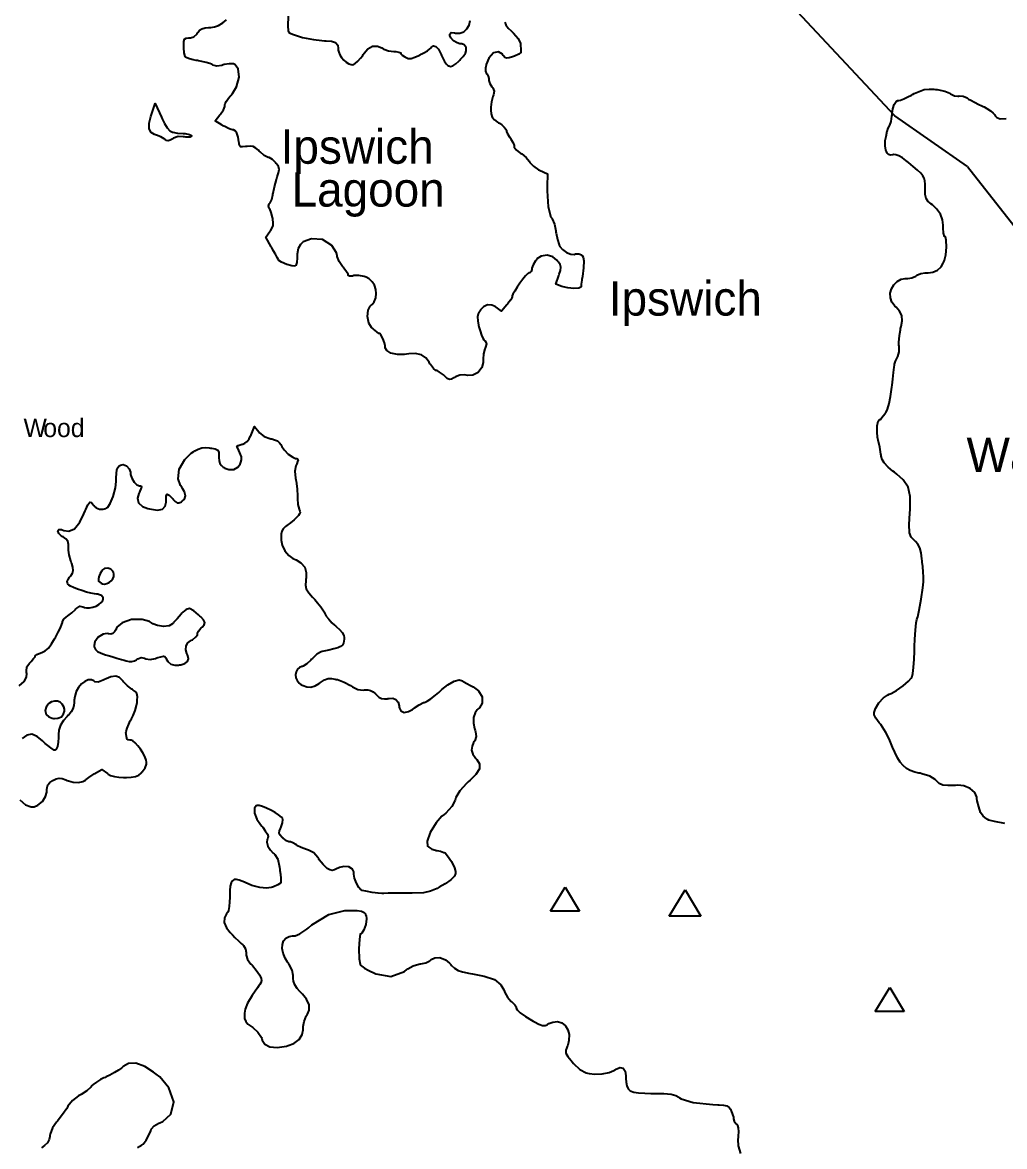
# Model space of a CAD drawing. Extents: x 0 to 24000, y 0 to 24000.
# Drawn here: x 12939 to 14907, y 13816 to 16069 of the extents above; entities that cross this region are included whole.
import ezdxf

# ---------------------------------------------------------------- set-up
doc = ezdxf.new("R2010")
doc.units = 0
for name, color, linetype in [('01C-WaterbodyNonTidal', 7, 'Continuous'), ('01D-LandmassNonTidal', 7, 'Continuous'), ('06B-FeaturesSummit', 7, 'Continuous'), ('07-BoundaryRegional', 7, 'Continuous'), ('xx-NamesPlacesXXX', 7, 'Continuous'), ('xx-NamesWaterbodyXXXX', 7, 'Continuous')]:
    doc.layers.add(name, color=color, linetype=linetype)

msp = doc.modelspace()

# ---------------------------------------------------------------- linework, layer by layer
at = {"layer": '01C-WaterbodyNonTidal'}
for points in [[(13906.1, 16069.7), (13908.1, 16064), (13912.8, 16057.8), (13918.6, 16052), (13920.6, 16050.1), (13923.1, 16047.7), (13932.6, 16036.5), (13937.3, 16026.7), (13937.4, 16025), (13937.4, 16022.8), (13937.7, 16016.2), (13938.1, 16010.7), (13938.2, 16010.1), (13938.3, 16009.5), (13934, 16005.5), (13925.4, 16001.4), (13923.3, 16000.7), (13921.1, 15999.9), (13914.6, 15997.9), (13909.2, 15997.3), (13905.7, 15999), (13903.3, 16002), (13902.5, 16003), (13900.9, 16005.3), (13893.1, 16010), (13882.9, 16007.8), (13873.8, 15997.5), (13868.5, 15984.7), (13867.7, 15980.3), (13867.3, 15978.5), (13867.2, 15971), (13868.9, 15966.2), (13869.6, 15965.8), (13870.2, 15965.4), (13872.6, 15961.3), (13873.9, 15956.4), (13873.9, 15954.8), (13873.9, 15952.8), (13875.8, 15946.7), (13879.6, 15940.1), (13880.6, 15939.1), (13881.8, 15937.7), (13884.8, 15931.4), (13883.4, 15924), (13882.5, 15921.9), (13881.8, 15920.6), (13879.2, 15910.2), (13877.8, 15899), (13877.8, 15895.2), (13877.8, 15892.9), (13878.3, 15885.8), (13880.4, 15879.3), (13885.1, 15873.9), (13891.4, 15869.2), (13893.5, 15867.8), (13895.1, 15866.8), (13899.6, 15863.5), (13904.6, 15859.1), (13907.9, 15855.1), (13909.2, 15852.9), (13909.2, 15852.1), (13909.2, 15850.5), (13911.5, 15845.5), (13916, 15838.2), (13917.1, 15836.8), (13918.1, 15835.4), (13922.6, 15828), (13924.9, 15822.6), (13924.9, 15820.7), (13924.9, 15819), (13928.7, 15813.8), (13936.1, 15807.6), (13937.8, 15806.6), (13939.7, 15805.6), (13948.6, 15798.3), (13954.9, 15790.7), (13955.5, 15789.4), (13956, 15788.1), (13963.1, 15780.7), (13973.3, 15773.9), (13975.5, 15772.9), (13991.1, 15765.5), (13990.8, 15740), (13990.6, 15731.3), (13992.7, 15699.3), (13998.4, 15679.1), (14000.2, 15676.5), (14001, 15675.2), (14005.1, 15664.7), (14008.1, 15651.6), (14008.4, 15649), (14008.7, 15646.5), (14011.3, 15633.7), (14014.5, 15623.5), (14015.1, 15622.4), (14016.2, 15620.1), (14021.3, 15614.2), (14029.6, 15608), (14038.4, 15604.5), (14044.6, 15604.1), (14046.4, 15604.7), (14047.6, 15605.1), (14053.9, 15605.2), (14059.3, 15603.4), (14060.1, 15602.8), (14061.1, 15602), (14063.2, 15598.6), (14064.3, 15591.1), (14063.4, 15577.1), (14061.3, 15559.6), (14060.5, 15553.8), (14060.2, 15552.2), (14059.1, 15544.7), (14058.6, 15540.6), (14058.6, 15539.3), (14058.5, 15538.6), (14054.3, 15536.8), (14044.3, 15536.1), (14031.9, 15537.3), (14023, 15539.1), (14020.1, 15540.1), (14008.4, 15544.3), (14014.3, 15562), (14015.1, 15564.6), (14017.3, 15572.1), (14018.2, 15578.8), (14016.6, 15584.1), (14013.4, 15588.7), (14012.3, 15590.2), (14010.3, 15592.8), (14002.2, 15599), (13990.4, 15602.4), (13978.4, 15600.3), (13970.3, 15595), (13968.4, 15592.6), (13967.3, 15591.1), (13962.7, 15583), (13960.2, 15576.9), (13960.2, 15574.9), (13960.2, 15573.6), (13958.6, 15569.6), (13956, 15567.5), (13955.1, 15567.5), (13954.3, 15567.5), (13952.1, 15565.8), (13947.6, 15561.1), (13942.1, 15554.5), (13936.1, 15546.5), (13930.4, 15538.4), (13925.6, 15530.6), (13922.2, 15524.2), (13920.9, 15521.1), (13920.9, 15520), (13920.9, 15519.4), (13920.1, 15517.3), (13917.7, 15513.2), (13914.2, 15508.3), (13911.1, 15504.4), (13910, 15503.2), (13899, 15490.7), (13888.8, 15498.1), (13886.8, 15499.6), (13879.7, 15502.7), (13871, 15502.9), (13862.8, 15498.9), (13857, 15492.9), (13855.5, 15490.7), (13854.6, 15489.2), (13852.4, 15484.8), (13851.2, 15478.8), (13851.7, 15470.9), (13853.3, 15462.2), (13853.9, 15459.3), (13854.4, 15457.1), (13856.3, 15450.7), (13859.1, 15442.6), (13862.1, 15436), (13864, 15432.7), (13864.9, 15431.8), (13866.2, 15430.7), (13868.9, 15425.2), (13867.3, 15418.1), (13866.5, 15416.2), (13865.9, 15414.8), (13863.4, 15404.8), (13862.2, 15394.5), (13862.2, 15391.1), (13862.2, 15387.7), (13859.6, 15377.6), (13852.4, 15367.7), (13841.7, 15362.3), (13831.3, 15361.5), (13828.1, 15362.1), (13825.8, 15362.5), (13815.8, 15362.3), (13806.7, 15358.9), (13804.9, 15357.7), (13803.5, 15356.8), (13799, 15354.3), (13794.7, 15353.5), (13790.3, 15355.7), (13785.6, 15359.9), (13784.1, 15361.3), (13782.7, 15362.7), (13775.2, 15368.4), (13770.4, 15371.5), (13768.9, 15371.5), (13767.4, 15371.5), (13763, 15375.6), (13757, 15383.3), (13755.9, 15385.2), (13754.1, 15388.3), (13747.7, 15396.8), (13738.6, 15403.2), (13726.4, 15405.4), (13713.2, 15404.9), (13708.9, 15404.4), (13704.5, 15403.9), (13691.1, 15403.9), (13677.6, 15406.2), (13669.1, 15411.3), (13666.2, 15417), (13666.2, 15418.9), (13666.2, 15420.9), (13664.8, 15426.8), (13661.6, 15435.7), (13657.7, 15442.9), (13655.2, 15445.9), (13654.4, 15445.9), (13653.1, 15445.9), (13649.3, 15448.8), (13642.6, 15454.4), (13641.1, 15455.7), (13638.7, 15457.9), (13633.6, 15466.5), (13630.6, 15479.5), (13632.1, 15492.3), (13636.2, 15500.5), (13638.3, 15502.4), (13639.9, 15503.9), (13643.9, 15509.2), (13647.2, 15517), (13648.3, 15525.5), (13647.4, 15534.1), (13644.7, 15542.2), (13640, 15549.5), (13633.7, 15555.3), (13627.8, 15558.6), (13625.8, 15559.2), (13623.9, 15559.9), (13613.1, 15561.9), (13603.2, 15561.6), (13601.9, 15561.2), (13600.4, 15560.8), (13594.6, 15560.5), (13591.7, 15562.2), (13591.7, 15562.8), (13591.7, 15564.4), (13588.8, 15569.2), (13583.2, 15576.9), (13581.9, 15578.5), (13580.5, 15580.1), (13574.2, 15590.2), (13570, 15600), (13569.7, 15601.6), (13568.6, 15607), (13559.1, 15621.8), (13540.3, 15633.7), (13518.2, 15635.5), (13501.9, 15629.2), (13498, 15625.5), (13496.5, 15624.3), (13491.7, 15615.9), (13489.7, 15604.6), (13489.7, 15600.8), (13489.7, 15597.6), (13488.8, 15588.2), (13487, 15581.9), (13486.6, 15581.6), (13485.2, 15580.8), (13479.3, 15581), (13468.8, 15583.7), (13458.5, 15588.4), (13453.1, 15592.1), (13452.1, 15593.7), (13451.5, 15594.7), (13449.6, 15598), (13446, 15604.3), (13441.8, 15611.8), (13438.6, 15617.7), (13437.6, 15619.6), (13427, 15638.5), (13435.2, 15649.8), (13436.3, 15651.3), (13439.2, 15656), (13441.4, 15661.8), (13441.8, 15668.1), (13441.1, 15674.1), (13440.7, 15676.1), (13440.3, 15678.2), (13437.7, 15688.2), (13434.6, 15695.4), (13434, 15696.1), (13433.4, 15696.9), (13432.1, 15700.9), (13433.9, 15705.6), (13434.8, 15706.6), (13435.4, 15707.4), (13438.6, 15714.4), (13440.9, 15723.3), (13441.1, 15725.1), (13441.3, 15726.9), (13444, 15739.8), (13448.1, 15754.3), (13449, 15756.8), (13449.9, 15759.6), (13452.5, 15767.8), (13453.5, 15774.6), (13452, 15780), (13448.9, 15784.7), (13447.8, 15786.2), (13446.7, 15787.7), (13440, 15794.2), (13433.5, 15798.2), (13432.5, 15798.4), (13431.5, 15798.5), (13423.9, 15802.5), (13415.3, 15809.7), (13413.7, 15811.3), (13412.1, 15812.9), (13407.2, 15817.2), (13401.6, 15820.3), (13395.6, 15821.1), (13389.7, 15820.7), (13387.8, 15820.3), (13385.9, 15820.1), (13380.3, 15819.4), (13376, 15819.9), (13374, 15822.2), (13373.3, 15825.8), (13373.3, 15827), (13373, 15829.9), (13371.6, 15838.8), (13369.1, 15847.1), (13365.6, 15852.1), (13362.2, 15853.7), (13361.1, 15853.7), (13360.2, 15853.7), (13357.4, 15854.4), (13352.1, 15856.4), (13345.9, 15859.5), (13341.1, 15862.1), (13339.6, 15863.1), (13325.1, 15872.1), (13334.9, 15883.5), (13336.2, 15885), (13341.8, 15893.8), (13344.7, 15900.5), (13344.7, 15902.7), (13344.7, 15903.6), (13345.6, 15906.5), (13348.2, 15911.5), (13352.1, 15917.1), (13355.6, 15921.4), (13356.8, 15922.7), (13360.4, 15926.4), (13368.4, 15940.2), (13373.3, 15959.4), (13371.3, 15976), (13364.8, 15984.7), (13361.9, 15985.8), (13361, 15986.1), (13353.4, 15986.1), (13343.5, 15984.4), (13341.6, 15983.8), (13338.8, 15983), (13328.6, 15981.3), (13320.8, 15983.5), (13319.2, 15984.6), (13318.1, 15985.3), (13314.5, 15986.8), (13307.3, 15989), (13298.7, 15991), (13292, 15992.1), (13289.8, 15992.4), (13287.6, 15992.7), (13281.3, 15993.9), (13273.8, 15995.9), (13268.3, 15998), (13265.9, 15999.3), (13265.5, 15999.9), (13265.1, 16000.6), (13263.3, 16008.2), (13262.3, 16018.1), (13262.3, 16021.5), (13262.3, 16023.7), (13262.6, 16030.5), (13264, 16035.4), (13267.3, 16037.5), (13271.8, 16037.9), (13273.3, 16037.9), (13275.7, 16037.9), (13282.9, 16040.4), (13289.1, 16046.3), (13290.2, 16048.1), (13291, 16049.5), (13294, 16053.2), (13298.6, 16056.4), (13305.1, 16058.2), (13312.1, 16059), (13314.5, 16059.1), (13316.9, 16059.1), (13324.2, 16060), (13332.2, 16062.6), (13340.4, 16067.9), (13348.1, 16074.5)], [(13471.8, 16081.8), (13470.8, 16062.2), (13471.6, 16052), (13472.9, 16050.1), (13473.9, 16048.3), (13482.1, 16044.5), (13500.2, 16038.9), (13522.6, 16034.5), (13539.1, 16032.6), (13544.6, 16032.4), (13548, 16032.4), (13558.3, 16031.4), (13566.7, 16028.6), (13570.9, 16023.3), (13572, 16016.9), (13572, 16014.8), (13572, 16013.5), (13572.9, 16009.4), (13575.3, 16003.9), (13578.8, 15998.4), (13583.2, 15993.4), (13588, 15989.2), (13593.1, 15986.1), (13597.9, 15984.4), (13601.2, 15984.3), (13602.2, 15984.6), (13603.3, 15984.9), (13606.2, 15986.8), (13611.3, 15991.4), (13616.9, 15997.5), (13621, 16002.8), (13622.2, 16004.6), (13624.3, 16007.6), (13631.6, 16015.9), (13640.6, 16021.4), (13650.4, 16021.4), (13659.4, 16017.9), (13662.2, 16016.4), (13663.6, 16015.6), (13673, 16012.4), (13683.2, 16010.6), (13685, 16010.5), (13687.2, 16010.5), (13693.7, 16009.5), (13697.5, 16007.9), (13697.5, 16007.3), (13697.5, 16006.4), (13700.3, 16003.5), (13705.6, 15999.8), (13706.9, 15999.1), (13708.2, 15998.4), (13712.3, 15996.9), (13717.9, 15996.8), (13725.2, 15999.2), (13733.3, 16002.9), (13735.9, 16004.2), (13737.9, 16005.2), (13743.8, 16008.4), (13750.6, 16012.4), (13755.7, 16015.9), (13757.9, 16017.7), (13758.3, 16018.3), (13759, 16019.5), (13762.7, 16022.2), (13767.8, 16021), (13773.1, 16015.1), (13777.2, 16007.3), (13778.3, 16004.6), (13778.9, 16002.8), (13781.4, 15997.3), (13785.2, 15990.6), (13789.2, 15985.4), (13791.8, 15982.8), (13792.8, 15982.2), (13793.8, 15981.7), (13797.2, 15980.9), (13801.8, 15981.9), (13807.5, 15985.8), (13813.6, 15991.3), (13815.5, 15993.2), (13817.3, 15995.1), (13822.5, 16001), (13826.8, 16007.1), (13828.7, 16012.4), (13828.7, 16016.3), (13828.5, 16017.5), (13828.1, 16018.9), (13824.5, 16023.9), (13819.5, 16026.2), (13817.9, 16026.2), (13816, 16026.2), (13810.4, 16027.9), (13803.2, 16032.4), (13797.7, 16038.4), (13795.5, 16043), (13795.5, 16044.6), (13795.5, 16045.6), (13798.1, 16048.5), (13804.8, 16048.2), (13806.9, 16047.7), (13809, 16047.3), (13815.8, 16047.5), (13823.4, 16050.4), (13829.6, 16056), (13834.1, 16063.7), (13836.6, 16072.8)], [(14908, 14463.8), (14887.2, 14467.5), (14875.8, 14470.7), (14872.4, 14472.5), (14870.4, 14473.7), (14864.8, 14478.3), (14859.4, 14485.9), (14855.5, 14497.2), (14852.8, 14509.5), (14852, 14513.7), (14851.6, 14516.8), (14847.6, 14525.7), (14838.7, 14534.2), (14825.8, 14539.1), (14813.4, 14540.3), (14809.3, 14540), (14805.4, 14539.8), (14793.6, 14539.7), (14783.5, 14540.8), (14776.6, 14544.1), (14771.6, 14548.6), (14770.1, 14550.2), (14768.5, 14551.9), (14757.5, 14558.7), (14741.9, 14563.6), (14738, 14564.3), (14735.3, 14564.8), (14727.4, 14566.8), (14718.4, 14570), (14710.8, 14574.2), (14704.1, 14579.7), (14698.2, 14586.7), (14692.6, 14595.6), (14687.2, 14606.5), (14682.8, 14616.6), (14681.5, 14619.9), (14680.2, 14623.4), (14675.8, 14633.4), (14669.4, 14646.2), (14663, 14656.8), (14659.1, 14662.3), (14657.6, 14663.9), (14656, 14665.6), (14649.5, 14674.7), (14646.2, 14681.3), (14646.2, 14683.4), (14646.2, 14686.1), (14648.7, 14694.2), (14655.2, 14705.3), (14664.7, 14715.3), (14673, 14721.2), (14676, 14722.7), (14679.8, 14724.4), (14690.9, 14730.5), (14704.2, 14739.5), (14714.8, 14748.7), (14720.2, 14754.8), (14721.5, 14757.1), (14722.1, 14758.4), (14723.4, 14764.1), (14725.1, 14776.6), (14726.4, 14793.4), (14726.9, 14808.5), (14727, 14813.6), (14727.1, 14818.5), (14727.6, 14833.2), (14728.8, 14851.2), (14730.3, 14865.6), (14731.5, 14872.6), (14732.1, 14874.4), (14733.3, 14878.2), (14736.2, 14891), (14740.5, 14913.6), (14743.7, 14936.1), (14745, 14948), (14745, 14952), (14745, 14953.5), (14744.8, 14958.1), (14744.2, 14967.4), (14743.4, 14978.6), (14742.5, 14987.5), (14742.3, 14990.4), (14741.8, 14994.3), (14740.2, 15005.9), (14737.6, 15016.3), (14733.6, 15023.7), (14729.1, 15028.9), (14727.4, 15030.4), (14725.5, 15032.2), (14720.2, 15037.7), (14716.9, 15046.3), (14716.5, 15062.7), (14717.6, 15085.5), (14718, 15093.1), (14718.3, 15099.6), (14718.1, 15119), (14714.1, 15137.4), (14704.2, 15152.4), (14691.5, 15164.1), (14687, 15167.6), (14683.7, 15170.1), (14674.3, 15178.1), (14666.4, 15186.2), (14662.1, 15193.5), (14660.2, 15199.6), (14659.9, 15201.7), (14659.6, 15203.8), (14657.2, 15217.6), (14654.3, 15232.2), (14653.7, 15234.6), (14652.9, 15238), (14651.8, 15248), (14652.1, 15260.5), (14654.1, 15269.8), (14656.7, 15273.5), (14657.6, 15273.5), (14658.6, 15273.5), (14661.7, 15277.3), (14667.4, 15284.6), (14668.6, 15286.4), (14669.8, 15288.3), (14672.6, 15294.3), (14676.1, 15305.1), (14679, 15319.4), (14681, 15333.4), (14681.5, 15338.2), (14682, 15342.1), (14683.4, 15353.9), (14685.1, 15367.6), (14686.3, 15377.9), (14686.9, 15382.4), (14687, 15383.2), (14687.1, 15384), (14689, 15390.2), (14692.2, 15397.2), (14692.9, 15398.5), (14693.5, 15399.8), (14695.9, 15408.7), (14696.3, 15418.7), (14696, 15420.5), (14695.7, 15422.1), (14695.6, 15427.1), (14696.1, 15435.9), (14697.3, 15445.9), (14698.6, 15453.3), (14699.1, 15455.7), (14700, 15459.6), (14702.1, 15471.1), (14701.7, 15481.8), (14697.1, 15490.7), (14690.3, 15498.1), (14687.8, 15500.5), (14686, 15502.2), (14681.6, 15508.4), (14678.5, 15517.3), (14678.3, 15526.6), (14680.6, 15535.4), (14685.3, 15543.4), (14692, 15549.8), (14700.5, 15554.2), (14708, 15555.7), (14710.5, 15555.7), (14713.3, 15555.7), (14721.7, 15557.5), (14729.8, 15560.8), (14730.9, 15561.6), (14731.9, 15562.4), (14739.9, 15565.7), (14748.4, 15567.5), (14751.3, 15567.5), (14754.3, 15567.5), (14763.4, 15568.7), (14772.8, 15572.5), (14780.1, 15579.2), (14784.6, 15586.5), (14785.8, 15589.1), (14787.2, 15592.3), (14789.5, 15603), (14791.1, 15618.9), (14790.5, 15632.7), (14788.7, 15639.2), (14787.3, 15640), (14786.9, 15640.3), (14784.9, 15646.7), (14784.1, 15657.3), (14784.2, 15659.6), (14784.2, 15663), (14783.1, 15673.2), (14778.8, 15684.9), (14771.2, 15695.4), (14762.9, 15703.2), (14759.9, 15705.5), (14758.2, 15706.7), (14753.6, 15710.8), (14750, 15716.3), (14748.5, 15724.3), (14748.1, 15733.7), (14748.1, 15736.8), (14748.1, 15738.9), (14748.1, 15745.1), (14747.7, 15751.6), (14746.4, 15756.9), (14743.9, 15761.8), (14739.7, 15766.9), (14733.2, 15772.9), (14724.2, 15780.6), (14715.1, 15788.1), (14712.1, 15790.6), (14709.8, 15792.4), (14702.9, 15797.6), (14695.6, 15801.9), (14689.5, 15803.9), (14685.2, 15804.1), (14683.8, 15803.9), (14682.5, 15803.6), (14678.7, 15803.3), (14674.9, 15804.3), (14672.2, 15807), (14670.5, 15810.5), (14670.1, 15811.7), (14669.5, 15813.1), (14667.8, 15821.5), (14667.9, 15829.7), (14668.2, 15830.9), (14668.4, 15832.2), (14669.8, 15840.1), (14671.4, 15847.8), (14671.7, 15849), (14671.9, 15850.3), (14673.9, 15856.9), (14676.6, 15862.1), (14677.2, 15862.7), (14677.7, 15863.4), (14680, 15870.7), (14681.7, 15880.9), (14681.9, 15883.1), (14682.1, 15886.2), (14683.4, 15895.6), (14686.2, 15904.8), (14690, 15910.5), (14693.6, 15912.5), (14694.8, 15912.5), (14695.8, 15912.5), (14698.8, 15913.5), (14705.4, 15916), (14713.8, 15919.9), (14720.8, 15923.4), (14723.1, 15924.6), (14726.2, 15926.3), (14736, 15930.9), (14746.1, 15934.3), (14756.2, 15935.4), (14765.8, 15935.1), (14768.9, 15934.8), (14772.4, 15934.5), (14787.4, 15931.5), (14797.9, 15927.2), (14799.1, 15926.2), (14800.3, 15925.1), (14807, 15921.8), (14813.9, 15921.2), (14815.2, 15921.5), (14816.6, 15921.9), (14824.4, 15921.3), (14832.5, 15917.6), (14834, 15916.4), (14835.4, 15915.5), (14839.7, 15913), (14847.2, 15908.9), (14855.7, 15904.6), (14862, 15901.6), (14864.2, 15900.7), (14866.2, 15899.8), (14872, 15896.7), (14879, 15892.1), (14884.5, 15887.5), (14887.2, 15884.6), (14887.7, 15883.5), (14888.3, 15882), (14891.6, 15878.4), (14898.9, 15876.1), (14910.5, 15876.5)], [(12932.4, 14739.8), (12942.3, 14748.3), (12947.3, 14757.2), (12948, 14764.3), (12947.5, 14766.6), (12947.1, 14768.7), (12947.9, 14777.4), (12953.2, 14785.2), (12955, 14787), (12956.3, 14788.3), (12961.6, 14794.2), (12964.4, 14797.6), (12964.4, 14798.7), (12964.4, 14799.6), (12968.3, 14802.2), (12975.9, 14805.6), (12977.7, 14806.2), (12979.6, 14806.9), (12984.9, 14809.8), (12991.3, 14815.4), (12997.7, 14824.1), (13003.4, 14833.5), (13005.2, 14836.7), (13006.6, 14839.3), (13010.7, 14846.9), (13015.2, 14856.1), (13018.2, 14863.3), (13019.3, 14866.3), (13019.3, 14867.3), (13019.3, 14868.8), (13022.1, 14873), (13027.7, 14878.2), (13029.1, 14879.1), (13030.4, 14880), (13038, 14885.9), (13045.2, 14892.4), (13046.3, 14893.6), (13047.9, 14895.3), (13054, 14899.4), (13060.3, 14898.1), (13062, 14897.1), (13063.2, 14896.5), (13067.4, 14895.6), (13073.6, 14895.6), (13080.2, 14897), (13086.7, 14899.3), (13092.5, 14902.5), (13097.2, 14906.3), (13100.1, 14910.5), (13101, 14913.7), (13100.8, 14914.8), (13100.6, 14916.1), (13097.5, 14920.8), (13091.5, 14922.9), (13089.9, 14923), (13088.3, 14923), (13083.8, 14923.7), (13076.1, 14925.3), (13067.3, 14927.6), (13058.1, 14930.4), (13049.3, 14933.4), (13041.5, 14936.6), (13035.3, 14939.6), (13032.3, 14941.4), (13031.5, 14942.2), (13030.8, 14942.9), (13029.1, 14945.3), (13028.7, 14948.5), (13030.5, 14952.8), (13033.5, 14957.2), (13034.6, 14958.7), (13035.8, 14960.3), (13039.3, 14965.5), (13041.1, 14970.9), (13040.2, 14977.4), (13037.8, 14984.8), (13036.9, 14987.3), (13036, 14989.8), (13032.7, 15002.1), (13031.3, 15011.7), (13031.5, 15012.8), (13031.6, 15015.2), (13031.6, 15022.7), (13030, 15029.4), (13026, 15034.4), (13020.7, 15038), (13018.9, 15039), (13017, 15040.1), (13012, 15044.7), (13009.8, 15049.9), (13012, 15053), (13017.3, 15052.6), (13018.9, 15052), (13021.9, 15050.8), (13032.2, 15049.4), (13043.5, 15054.2), (13053.9, 15067.4), (13062.4, 15084.2), (13064.8, 15090), (13066, 15093), (13070.1, 15102.1), (13074.1, 15107.5), (13077.8, 15107), (13081.1, 15102.6), (13082, 15101), (13082.8, 15099.6), (13086.7, 15096.1), (13093.5, 15093.6), (13101, 15093.6), (13106.4, 15095.3), (13107.9, 15096.3), (13110, 15097.8), (13114.9, 15104.9), (13121, 15119), (13125.4, 15136.1), (13127.1, 15149.2), (13127.1, 15153.5), (13127.1, 15156.3), (13127.4, 15164.8), (13128.6, 15172.5), (13130.8, 15177.7), (13133.2, 15180.3), (13134.1, 15180.9), (13135.6, 15181.9), (13141.3, 15182.9), (13147.9, 15180.6), (13153, 15174.5), (13155.5, 15167.6), (13155.7, 15165.3), (13156, 15162.9), (13158.2, 15156), (13162.8, 15148), (13168.7, 15142.3), (13173.4, 15140.2), (13174.9, 15140.2), (13175.5, 15140.2), (13177.3, 15139.7), (13177.9, 15137.8), (13176.7, 15134.1), (13174.5, 15129.5), (13173.7, 15128), (13172.3, 15125.2), (13169.7, 15115.8), (13171.6, 15106.3), (13179.7, 15099.3), (13190.5, 15095.2), (13194.1, 15094.3), (13197.9, 15093.4), (13209.7, 15091.9), (13219.9, 15093.6), (13225.4, 15099.8), (13227.1, 15108), (13227.1, 15110.8), (13227.1, 15113.1), (13227.5, 15120.1), (13229.3, 15123.7), (13233.3, 15121.7), (13238.7, 15116.2), (13240.4, 15114.3), (13241.5, 15112.9), (13245.2, 15109), (13249, 15106.5), (13252.8, 15106.4), (13256.5, 15107.8), (13257.6, 15108.4), (13259.3, 15109.4), (13263.7, 15113.6), (13265.8, 15120.3), (13264.1, 15128.3), (13260.1, 15135.3), (13258.4, 15137.4), (13255.7, 15141), (13251.3, 15154.7), (13253.5, 15174), (13264.3, 15193.1), (13277.6, 15206), (13282.7, 15209.2), (13284.8, 15210.5), (13291.3, 15214.1), (13298.6, 15216.7), (13306.2, 15217.3), (13313.3, 15216.6), (13315.7, 15216.2), (13318.2, 15215.9), (13325.5, 15214.6), (13330.6, 15212.1), (13332.6, 15207.3), (13332.9, 15200.8), (13332.9, 15198.6), (13332.9, 15196.7), (13333.3, 15191), (13334.9, 15185.3), (13337.9, 15180.9), (13341.4, 15177.9), (13342.7, 15177), (13344.9, 15175.6), (13352.7, 15172.9), (13362.5, 15173.3), (13370.8, 15177.8), (13375.6, 15183.8), (13376.4, 15186), (13377.1, 15187.7), (13378.4, 15192.7), (13378.2, 15198.8), (13375.1, 15206.8), (13370.5, 15216), (13369, 15219), (13368.9, 15219.4), (13371.6, 15221.5), (13377.6, 15223.4), (13379.2, 15223.7), (13380.7, 15224), (13385, 15225.6), (13389.6, 15229), (13393.5, 15234.4), (13396.4, 15240.4), (13397.2, 15242.5), (13403.9, 15259.3), (13412.9, 15248.4), (13414.3, 15246.5), (13423.3, 15239.3), (13434.6, 15235), (13437.2, 15234.6), (13439.1, 15234.3), (13444.6, 15232.9), (13450.2, 15230.4), (13454.3, 15226.8), (13456.9, 15223), (13457.6, 15221.7), (13458.7, 15219.3), (13463.6, 15212.6), (13472, 15204), (13480.8, 15197.6), (13486.3, 15195), (13488.2, 15195), (13488.8, 15195), (13490.6, 15194.6), (13491.4, 15192.8), (13490.6, 15189.1), (13488.8, 15184.4), (13488.2, 15182.9), (13487.2, 15180.6), (13484.9, 15169.5), (13486.2, 15155.8), (13487, 15152.3), (13487.6, 15149.9), (13489.8, 15134.6), (13490.6, 15119.4), (13490.5, 15117), (13490.4, 15114.7), (13491.3, 15102.8), (13493.5, 15093.4), (13494, 15092.3), (13494.4, 15091.7), (13495.2, 15089.7), (13495.4, 15087.1), (13494.6, 15084.4), (13492.5, 15081.2), (13488.9, 15077.3), (13483.5, 15072.5), (13476.2, 15066.3), (13469, 15060.6), (13466.6, 15058.6), (13465.3, 15057.7), (13461.8, 15054.3), (13459, 15049.5), (13457.7, 15043.3), (13457.5, 15036.8), (13457.6, 15034.7), (13457.7, 15031.4), (13459.7, 15021.3), (13464.9, 15010), (13473.1, 15000.8), (13481.3, 14995), (13484.2, 14993.5), (13487.6, 14991.9), (13497.2, 14985.8), (13505, 14977.3), (13508, 14966.8), (13507.9, 14956.2), (13507.4, 14952.8), (13507, 14950), (13506.3, 14941.5), (13507.6, 14933.7), (13512.8, 14925.8), (13520.7, 14917.2), (13523.4, 14914.4), (13525.3, 14912.3), (13530.7, 14906.1), (13537.4, 14897.7), (13542.5, 14890.2), (13544.9, 14886.1), (13545.4, 14884.6), (13545.9, 14883.2), (13548.1, 14879.3), (13553, 14873), (13559.4, 14866.2), (13564.7, 14861.4), (13566.6, 14859.9), (13568.7, 14858.1), (13574.7, 14852.7), (13580.1, 14846.5), (13582.9, 14840.7), (13583.8, 14836.3), (13583.8, 14834.8), (13583.8, 14833.4), (13583.5, 14829.4), (13582.5, 14825), (13580.3, 14821.4), (13576.6, 14818.5), (13571.1, 14815.9), (13563.3, 14813.5), (13552.9, 14811), (13542.9, 14808.8), (13539.5, 14808.1), (13538, 14807.8), (13529, 14802.8), (13520.1, 14794.7), (13518.7, 14792.8), (13517.4, 14791.1), (13509.2, 14783.4), (13501.8, 14778.9), (13500.7, 14778.7), (13499.1, 14778.5), (13494.6, 14776.7), (13490.2, 14772.8), (13487.5, 14767.8), (13486.4, 14762), (13487.1, 14755.9), (13489.5, 14750.1), (13493.7, 14745), (13497.9, 14741.8), (13499.5, 14741.1), (13501.8, 14740), (13509, 14737.5), (13517.1, 14737), (13525.6, 14739.8), (13533.7, 14744.5), (13536.4, 14746.2), (13538.5, 14747.6), (13544.8, 14751.5), (13551.7, 14754), (13558.8, 14754.2), (13565.8, 14753), (13568.1, 14752.5), (13570.4, 14752), (13583.8, 14747.1), (13596.4, 14740.5), (13598.3, 14739.1), (13600.8, 14737.4), (13611.6, 14732.1), (13622.2, 14731), (13624.6, 14731.3), (13626.2, 14731.5), (13631.2, 14731.6), (13636.7, 14730.3), (13642, 14727.3), (13646.4, 14723.6), (13647.7, 14722.3), (13649.1, 14720.9), (13653.6, 14717.1), (13658.8, 14714.2), (13664.5, 14713.3), (13669.9, 14713.7), (13671.6, 14714), (13673.9, 14714.4), (13681.1, 14714.6), (13687.7, 14712.2), (13691.9, 14706.6), (13694, 14699.6), (13694.4, 14697.2), (13694.6, 14695.2), (13697.6, 14689.5), (13704.2, 14686.4), (13713.1, 14688.1), (13721.1, 14692.5), (13723.4, 14694.4), (13724.9, 14695.7), (13734.3, 14701.8), (13743.2, 14705.9), (13744.5, 14706.2), (13745.9, 14706.6), (13750.1, 14708.8), (13757.9, 14713.8), (13766.8, 14720.6), (13773.7, 14726.5), (13775.9, 14728.6), (13779.7, 14732), (13791.8, 14741.6), (13804.4, 14749.1), (13814.5, 14751.4), (13820.9, 14749.8), (13822.6, 14748.5), (13823.4, 14747.9), (13829.9, 14744.2), (13837.3, 14740.2), (13838.6, 14739.5), (13842.6, 14737.7), (13853.1, 14729.6), (13860.5, 14717.7), (13860.3, 14705.2), (13854.9, 14695.6), (13852.4, 14693.3), (13850.6, 14691.6), (13846.1, 14685.5), (13843.1, 14676.3), (13843.3, 14664.8), (13845.4, 14653.8), (13846.5, 14650.1), (13847.1, 14647.6), (13848.1, 14637.8), (13845.6, 14629.6), (13844.5, 14627.8), (13843.2, 14625.8), (13840.1, 14619), (13839.1, 14610.9), (13841.7, 14602.9), (13846.3, 14596.1), (13848, 14594.1), (13850.1, 14591.7), (13854.9, 14583.4), (13855, 14573.2), (13847.8, 14561.7), (13836.7, 14550.5), (13832.7, 14547), (13829, 14543.7), (13815.5, 14529), (13807.9, 14515.6), (13807.3, 14512.9), (13806.6, 14510.3), (13799.7, 14497.6), (13787.5, 14484.7), (13784.1, 14481.9), (13779.7, 14478.2), (13768.2, 14464.8), (13756.2, 14445.4), (13750.5, 14428.1), (13751.1, 14418.5), (13752.8, 14416.9), (13753.6, 14416.1), (13759.5, 14412.5), (13766.7, 14410), (13768.1, 14409.8), (13769.4, 14409.6), (13777.1, 14408), (13783.6, 14405.9), (13784.5, 14405.5), (13786.4, 14404.7), (13791.3, 14399.1), (13798.7, 14387.7), (13804.8, 14375.1), (13807.3, 14367.6), (13807.3, 14365.1), (13807.3, 14363.5), (13804.9, 14358.5), (13797.7, 14351.1), (13786.1, 14342.8), (13774.1, 14335.9), (13770, 14333.8), (13766.9, 14332.2), (13757.2, 14328.1), (13743.1, 14325.1), (13720.5, 14324), (13691.5, 14323.9), (13681.8, 14324), (13679.4, 14324), (13672, 14323.9), (13663.6, 14323.7), (13662.2, 14323.6), (13659.7, 14323.5), (13652.2, 14324), (13639.8, 14325.7), (13627.5, 14328), (13620.2, 14329.8), (13617.9, 14330.6), (13616.4, 14331.3), (13613, 14335.4), (13608.3, 14344), (13604.8, 14354.5), (13603.4, 14362.2), (13603.4, 14364.7), (13603.4, 14366.7), (13600.6, 14372.4), (13593.3, 14376.8), (13583.1, 14377.5), (13574.3, 14375.4), (13571.7, 14374.1), (13569.9, 14373.3), (13564.8, 14371), (13559.7, 14369.9), (13555.2, 14370.7), (13551.3, 14372.6), (13550.1, 14373.4), (13548.9, 14374.1), (13541.5, 14381.6), (13534, 14391.1), (13532.8, 14393), (13531.4, 14395.4), (13522.9, 14404.7), (13512.5, 14410.3), (13510.1, 14411), (13508.1, 14411.6), (13497.6, 14415.6), (13489.1, 14420), (13488.2, 14420.8), (13487.1, 14421.6), (13481.1, 14424.9), (13476.4, 14426.7), (13474.8, 14426.7), (13473.1, 14426.7), (13468.2, 14429.2), (13461.5, 14434.1), (13460.3, 14435.3), (13459, 14436.5), (13455.4, 14440.4), (13453.4, 14444.4), (13454, 14448.9), (13456.1, 14453.7), (13456.8, 14455.3), (13457.6, 14456.8), (13460.4, 14465), (13461, 14472.1), (13460.7, 14472.9), (13460.4, 14474), (13458, 14476.7), (13452.6, 14481.2), (13445.3, 14486), (13437, 14490.7), (13428.3, 14494.8), (13420.3, 14498), (13413.7, 14499.7), (13410.3, 14500), (13409.4, 14499.6), (13407.8, 14499), (13404.1, 14494.2), (13404.1, 14484.8), (13409, 14472.4), (13416, 14461.7), (13418.8, 14458.4), (13420.6, 14456.2), (13425.9, 14449.3), (13430.1, 14442.5), (13431.5, 14437.4), (13431, 14434.2), (13430.5, 14433.3), (13429.7, 14431.9), (13428.9, 14426.6), (13430.9, 14418.6), (13436, 14410.4), (13441.7, 14404.4), (13443.9, 14402.8), (13445.2, 14401.7), (13450.7, 14392.1), (13454.4, 14376.1), (13454.9, 14371.8), (13455.2, 14369.4), (13456.1, 14362.1), (13456.8, 14353.7), (13456.9, 14347.4), (13456.7, 14344.7), (13456.4, 14344.3), (13456.1, 14343.9), (13450.7, 14340.6), (13442.2, 14337.1), (13440.3, 14336.5), (13437.4, 14335.6), (13428.3, 14334.3), (13414.7, 14335.3), (13399, 14339.6), (13385.2, 14345.3), (13380.8, 14347.5), (13379, 14348.3), (13373.6, 14350.4), (13367.9, 14351.7), (13363.3, 14351.3), (13359.8, 14349), (13357.3, 14344.6), (13355.7, 14338.1), (13354.8, 14329.3), (13354.5, 14320.9), (13354.5, 14318.1), (13354.5, 14315.4), (13354.1, 14307.1), (13353.2, 14297.2), (13351.8, 14289.6), (13350.8, 14285.9), (13350.2, 14285.2), (13348.3, 14282.8), (13344.2, 14274.9), (13343.4, 14265.1), (13347.9, 14254.7), (13355.3, 14245.3), (13358, 14242.4), (13359.8, 14240.6), (13365.1, 14235.1), (13372, 14228.4), (13377.7, 14223), (13380.6, 14220.4), (13381.5, 14219.7), (13382.4, 14219), (13386, 14212.6), (13387.8, 14205.3), (13387.8, 14202.8), (13387.8, 14199.9), (13390.5, 14191.1), (13396.9, 14182.2), (13398.8, 14180.5), (13400.3, 14179), (13407.8, 14169.9), (13414.1, 14160.8), (13414.9, 14159.3), (13415.6, 14157.9), (13417.5, 14153.4), (13418.2, 14148.9), (13417, 14144.8), (13414.6, 14140.9), (13413.7, 14139.7), (13410, 14134.6), (13399.2, 14119.1), (13390.1, 14103.7), (13385.3, 14091.6), (13383.9, 14083.6), (13383.9, 14080.9), (13383.9, 14078.9), (13384.4, 14072.8), (13386.5, 14067), (13391, 14061.9), (13396.8, 14057.5), (13398.8, 14056.2), (13401.1, 14054.8), (13411, 14045.3), (13418, 14034.8), (13418.8, 14032.7), (13419.8, 14029.8), (13425.2, 14021.9), (13435.2, 14016), (13449.4, 14014.7), (13463.6, 14016.7), (13468.2, 14017.8), (13472, 14018.8), (13483.3, 14023.2), (13493.7, 14030.7), (13499.6, 14040.8), (13501.5, 14050.6), (13501.5, 14053.9), (13501.5, 14057.2), (13503.6, 14067.2), (13507.8, 14077.5), (13508.9, 14079), (13510.5, 14081.4), (13513.6, 14089.7), (13513.5, 14100.3), (13508.1, 14111.6), (13500.1, 14121.7), (13497.2, 14124.8), (13495.2, 14126.9), (13489.7, 14133.4), (13485, 14140.6), (13482.5, 14147.5), (13481.9, 14153.4), (13481.9, 14155.4), (13481.9, 14159), (13479.4, 14170), (13473.6, 14181.5), (13472.1, 14183.6), (13470.3, 14186), (13465.7, 14193.9), (13461.7, 14203.8), (13459.8, 14213.1), (13460.1, 14221.4), (13462.6, 14228.4), (13467.1, 14233.8), (13473.7, 14237.3), (13480.1, 14238.5), (13482.3, 14238.5), (13485.5, 14238.5), (13495.1, 14242.6), (13508.9, 14252.2), (13512.1, 14255), (13519.1, 14261), (13553, 14281.3), (13585.5, 14289.5), (13596.3, 14289.5), (13599.8, 14289.5), (13610.2, 14289.2), (13618.9, 14288.1), (13623.8, 14285.7), (13626.4, 14282.8), (13626.9, 14281.6), (13628, 14279.7), (13628.9, 14272.6), (13627.5, 14261.5), (13623.5, 14250.7), (13619.4, 14244.3), (13617.5, 14242.8), (13616.2, 14241.7), (13614.4, 14232.2), (13613.2, 14212.8), (13614.1, 14192.7), (13615.8, 14182.2), (13617.2, 14180.1), (13617.4, 14179.5), (13619.6, 14177.6), (13624.9, 14174), (13632.2, 14169.8), (13638.5, 14166.6), (13640.7, 14165.6), (13647.1, 14162.5), (13677.7, 14157.5), (13704.9, 14167), (13709.6, 14171.1), (13711.4, 14172.6), (13722.4, 14178.7), (13733.8, 14182.2), (13735.9, 14182.4), (13737.8, 14182.6), (13747.4, 14184.8), (13755.3, 14188.6), (13756.3, 14189.5), (13758.2, 14191.2), (13765.6, 14194.7), (13775.8, 14195.1), (13786.7, 14190.6), (13795.1, 14183.9), (13797.5, 14181.3), (13799.2, 14179.4), (13804.8, 14174.2), (13812.1, 14169.4), (13820.9, 14166.3), (13830.1, 14164.5), (13833.1, 14164), (13841, 14162.8), (13864.6, 14158.1), (13885.2, 14150.9), (13897.9, 14140.8), (13904, 14130.5), (13905.3, 14126.8), (13905.9, 14125), (13911.1, 14115.6), (13917.7, 14107.7), (13919, 14106.8), (13920.4, 14105.8), (13925.9, 14100.3), (13928.8, 14096.3), (13928.8, 14095), (13928.8, 14093.8), (13930.8, 14090.1), (13936.9, 14084.1), (13947.5, 14076.7), (13959, 14069.8), (13962.9, 14067.6), (13965.6, 14066.1), (13973.9, 14061.9), (13981.3, 14059.1), (13986.7, 14059.1), (13990.4, 14060.6), (13991.5, 14061.3), (13993.9, 14062.8), (14002, 14065.9), (14011.7, 14066.7), (14020.2, 14064), (14027.2, 14058.5), (14032.1, 14050.6), (14034.6, 14040.7), (14034.2, 14029.2), (14031.9, 14019.6), (14030.7, 14016.6), (14030, 14014.9), (14028.1, 14009.4), (14028.3, 14003.5), (14032.3, 13996.6), (14038.7, 13988.7), (14040.9, 13986), (14043.6, 13982.8), (14056.1, 13971.1), (14068.8, 13964.4), (14071.5, 13963.7), (14075, 13962.7), (14086, 13961.4), (14101.1, 13961.9), (14115.3, 13965), (14124.4, 13968.6), (14127.2, 13970.3), (14129.3, 13971.8), (14136.4, 13974.7), (14143, 13973.8), (14147, 13967.4), (14148.3, 13958.4), (14148.3, 13955.5), (14148.4, 13953), (14148.8, 13945.6), (14150.1, 13938), (14152.8, 13932.2), (14157.3, 13928.2), (14164.1, 13925.5), (14173.5, 13923.9), (14186.2, 13923.1), (14198.4, 13922.9), (14202.4, 13922.9), (14208, 13922.9), (14224.8, 13922.4), (14239.3, 13921.2), (14248.7, 13918.7), (14254.4, 13915.6), (14256.1, 13914.3), (14259.1, 13912.3), (14283.6, 13904.7), (14322.5, 13900.6), (14332.6, 13900.2), (14335.4, 13900.1), (14343.8, 13899.4), (14351, 13897.8), (14355.5, 13894.8), (14358.1, 13891), (14358.8, 13889.6), (14359.5, 13888.2), (14362.4, 13880.9), (14364, 13875.4), (14364, 13873.5), (14364, 13872), (14365.7, 13867.6), (14369, 13862.9), (14369.8, 13862.2), (14370.6, 13861.5), (14372.4, 13858.8), (14373.8, 13853.7), (14374.1, 13846), (14373.6, 13837.8), (14373.4, 13835.1), (14373, 13830.8), (14373.6, 13817.6), (14377.9, 13802.7)], [(12934.2, 14511), (12945.1, 14501), (12956.7, 14497.2), (12960.5, 14497.2), (12962.9, 14497.2), (12970.2, 14500.2), (12979, 14507.7), (12985.5, 14518.1), (12987.9, 14526.6), (12987.9, 14529.4), (12987.9, 14531.1), (12988.4, 14536.2), (12990.3, 14541.4), (12993.9, 14545.6), (12998.2, 14548.8), (12999.7, 14549.8), (13001.4, 14550.7), (13006.8, 14553.4), (13012.4, 14554.7), (13019, 14553.7), (13026.3, 14551.1), (13028.7, 14550.2), (13031.6, 14549), (13040.6, 14546.8), (13051.5, 14546), (13060.4, 14547.7), (13065.3, 14550.4), (13066.3, 14551.7), (13066.6, 14552.1), (13072.1, 14556.2), (13081.1, 14561.9), (13083.2, 14563.1), (13098.5, 14571.7), (13109.4, 14563.9), (13110.9, 14562.8), (13115.9, 14560.2), (13123.4, 14557.8), (13132.6, 14556.4), (13141.4, 14556), (13144.4, 14556), (13147.5, 14556), (13157.1, 14556.4), (13165.9, 14557.8), (13172.3, 14560.9), (13176.8, 14564.5), (13178.1, 14565.9), (13179.4, 14567.2), (13185, 14575.3), (13187.9, 14582.6), (13187.9, 14585.1), (13187.9, 14586.5), (13186.9, 14591), (13184.2, 14598), (13180.3, 14605.5), (13175.5, 14612.9), (13170.3, 14619.7), (13165.1, 14625.4), (13160.1, 14629.2), (13157.1, 14630.5), (13156.1, 14630.5), (13154.8, 14630.5), (13150.9, 14631.3), (13148.3, 14633.2), (13148.3, 14633.7), (13148.3, 14634.7), (13147.8, 14637.8), (13146.9, 14642.8), (13146.7, 14643.9), (13146.5, 14644.8), (13147, 14648.3), (13148.9, 14655), (13152.2, 14663), (13155.3, 14669.3), (13156.5, 14671.3), (13157.8, 14673.5), (13161, 14680.4), (13164.9, 14690.4), (13167.7, 14700.1), (13168.9, 14706.4), (13169.1, 14708.5), (13169.2, 14710.9), (13169.4, 14717.9), (13168.3, 14724), (13165.3, 14728.2), (13161.1, 14731.2), (13159.6, 14732.1), (13158.2, 14733), (13149.6, 14739.7), (13141.9, 14747.7), (13140.8, 14749.3), (13139.3, 14751.3), (13133.7, 14756.5), (13126.2, 14759.3), (13116.6, 14757.9), (13106.7, 14753.7), (13103.6, 14752.1), (13100.8, 14750.7), (13090.8, 14747.1), (13084.4, 14747.7), (13083.6, 14748.5), (13082.3, 14749.6), (13077.4, 14751.6), (13070.8, 14751.4), (13063.9, 14748.6), (13057.4, 14743.5), (13051.7, 14736.5), (13047, 14728), (13044, 14718.4), (13042.8, 14710.7), (13042.8, 14708.1), (13042.8, 14706.2), (13042.2, 14700.1), (13040.3, 14693.4), (13036.7, 14687.3), (13032.5, 14682.3), (13031.1, 14680.7), (13028.5, 14678.1), (13021.2, 14670), (13015.2, 14660.6), (13012.2, 14650.8), (13011.4, 14641.8), (13011.4, 14638.8), (13011.4, 14635.8), (13010.9, 14627), (13009.2, 14618.2), (13006.6, 14612.8), (13004.1, 14610.9), (13003.2, 14610.9), (13002.6, 14610.9), (13000.5, 14612.1), (12995.8, 14615.3), (12989.7, 14620), (12984.5, 14624.4), (12982.8, 14625.8), (12979.4, 14629.1), (12968.4, 14638.1), (12957.9, 14642.9), (12948.1, 14640.6), (12938.5, 14634.1)], [(13169.6, 13814.5), (13174.1, 13817.4), (13175.7, 13817.9), (13177.2, 13818.2), (13181.2, 13821.4), (13187.1, 13829), (13192.7, 13839.3), (13196.3, 13848.2), (13197.3, 13851.2), (13197.5, 13852.2), (13203.2, 13857.9), (13212.4, 13863.3), (13214.5, 13864.1), (13220.7, 13866.6), (13236.6, 13881.4), (13242.6, 13906.1), (13232.6, 13934.2), (13214.4, 13955.8), (13207.1, 13961.3), (13201.6, 13965.4), (13184.4, 13976.6), (13166.7, 13983.5), (13152, 13982.7), (13141.1, 13976.9), (13138.1, 13974.3), (13136.6, 13973), (13131.9, 13969.7), (13123.6, 13964.5), (13114.2, 13959.4), (13107.1, 13956.1), (13104.8, 13955.1), (13102.5, 13954), (13095.9, 13950.6), (13087.7, 13945.6), (13081.1, 13940.8), (13077.8, 13937.8), (13076.9, 13936.6), (13076.1, 13935.5), (13067.9, 13928), (13056.5, 13920.6), (13054.2, 13919.4), (13051.3, 13918), (13039.3, 13908.7), (13030.4, 13897.5), (13029.1, 13895.1), (13027.9, 13892.9), (13019.7, 13880.6), (13010.7, 13869), (13009.1, 13867.3), (13007.1, 13865.3), (12999.3, 13853.9), (12994.6, 13841.2), (12994.2, 13838.6), (12993.9, 13836.6), (12992.4, 13830.4), (12989.1, 13824), (12983.6, 13818.5), (12977.2, 13813.8)]]:
    msp.add_lwpolyline(points, dxfattribs=at)
msp.add_lwpolyline([(13239.6, 15849.4), (13240.8, 15849), (13250.2, 15847.4), (13261.4, 15846.3), (13263.5, 15846.2), (13265.5, 15846.1), (13273.7, 15844.6), (13278, 15842.3), (13278, 15841.5), (13278, 15840.9), (13274.5, 15838.9), (13266.3, 15839.2), (13263.9, 15839.6), (13261.4, 15840), (13251, 15840.2), (13242.1, 15837.1), (13240.4, 15836), (13239.1, 15835.2), (13235.1, 15832.9), (13231.2, 15831.7), (13227.8, 15832.4), (13225.1, 15834.2), (13224.3, 15834.8), (13223.4, 15835.6), (13216.3, 15839.5), (13207.5, 15843.3), (13205.9, 15843.9), (13203.6, 15844.6), (13196.9, 15848.5), (13192.9, 15855.7), (13193.3, 15867.2), (13196.7, 15880.4), (13198.1, 15884.6), (13205.1, 15906.6), (13217.7, 15879.1), (13219.2, 15875.9), (13223.9, 15866.4), (13229.5, 15857.5), (13234.6, 15851.9), (13238.3, 15849.7)], close=True, dxfattribs=at)
at = {"layer": '01D-LandmassNonTidal'}
for points in [[(13098.5, 14970.8), (13098, 14970.1), (13095, 14964.7), (13092.5, 14958), (13092.2, 14956.7), (13091.6, 14955.1), (13091.8, 14949.2), (13096.7, 14945.2), (13098.5, 14944.5), (13099.6, 14944.1), (13103.3, 14943.6), (13108.2, 14944.4), (13112.8, 14946.7), (13116.9, 14950), (13120.1, 14954.1), (13122.1, 14958.7), (13122.5, 14963.5), (13121.8, 14967.1), (13121.2, 14968.1), (13120.4, 14969.5), (13116.5, 14973.1), (13110.3, 14975.3), (13103.9, 14974.6), (13099.5, 14972)], [(13258.8, 14885), (13257.3, 14883.3), (13249, 14874.1), (13242.1, 14866.3), (13241.2, 14865.4), (13239.7, 14863.6), (13233, 14859.9), (13221.9, 14858.2), (13209.6, 14860.2), (13200.4, 14864), (13197.7, 14865.8), (13193.6, 14868.4), (13178.9, 14872.6), (13157.9, 14872.3), (13139.1, 14865.8), (13128.6, 14857.2), (13126.7, 14853.6), (13126, 14852.1), (13123.4, 14847.6), (13120.1, 14844.3), (13116.3, 14843.1), (13112.6, 14843.5), (13111.4, 14843.8), (13108.9, 14844.4), (13100.6, 14843.1), (13090.8, 14837.2), (13084.3, 14828.1), (13082.6, 14820.3), (13083.2, 14817.9), (13083.6, 14816.6), (13085.5, 14812.6), (13089.7, 14808.5), (13096.9, 14804.9), (13105.4, 14801.9), (13108.3, 14801.1), (13110.7, 14800.4), (13118.2, 14798.3), (13128.5, 14795.3), (13137.8, 14792.6), (13143.3, 14791), (13145.1, 14790.5), (13147, 14789.9), (13152.7, 14788.6), (13158.5, 14788.4), (13163.5, 14789.7), (13167.5, 14791.7), (13168.7, 14792.4), (13170.3, 14793.6), (13177.2, 14796.5), (13183.7, 14795.3), (13185.1, 14794.4), (13186.6, 14793.7), (13194.8, 14792.5), (13205.8, 14794.6), (13208.6, 14795.6), (13210.6, 14796.2), (13216.5, 14798), (13221.6, 14798.9), (13224.6, 14798.2), (13226, 14796.6), (13226.3, 14796), (13227, 14793.9), (13230.3, 14788.2), (13236.4, 14783.1), (13244.4, 14780.9), (13251.7, 14781), (13254.1, 14781.5), (13256.7, 14782), (13264.3, 14784.2), (13270, 14788.1), (13271.7, 14793.8), (13270.5, 14799.9), (13269.8, 14801.9), (13268.9, 14804.3), (13266.9, 14812.1), (13267.1, 14819.8), (13270.8, 14825.9), (13276.1, 14830.1), (13278, 14831.2), (13279.7, 14832.1), (13286.4, 14837.5), (13289.8, 14842), (13289.8, 14843.4), (13289.8, 14844.9), (13292.1, 14849.4), (13296.5, 14855), (13297.6, 14855.9), (13299.1, 14857.4), (13303.3, 14861.9), (13304.8, 14866.7), (13302.1, 14872), (13296.7, 14877.7), (13294.9, 14879.5), (13291.9, 14882.2), (13282.6, 14890.2), (13274, 14894.4), (13267, 14892.5), (13260.7, 14887)], [(12987.9, 14698.7), (12986.8, 14696.7), (12984.9, 14689.9), (12986.4, 14682.5), (12991.9, 14677.2), (12998.9, 14674.7), (13001.3, 14674.4), (13003.4, 14674.2), (13010.1, 14674.8), (13017.1, 14677.8), (13021.6, 14683.3), (13023.2, 14689), (13023.2, 14690.9), (13023.2, 14692.6), (13022.1, 14697.6), (13019, 14702.9), (13014.5, 14706.7), (13009.1, 14708.8), (13003.2, 14709.2), (12997.4, 14707.7), (12992.1, 14704.3), (12988.7, 14700.3)]]:
    msp.add_lwpolyline(points, close=True, dxfattribs=at)
at = {"layer": '06B-FeaturesSummit'}
for p, q in [((13997.4, 14288.4), (14026.5, 14336)), ((14026.5, 14336), (14055.6, 14288.4)), ((14235.5, 14277.8), (14267.2, 14330.7)), ((14267.2, 14330.7), (14299, 14277.8)), ((14055.6, 14288.4), (13997.4, 14288.4)), ((14299, 14277.8), (14235.5, 14277.8)), ((14648.2, 14087.3), (14677.2, 14135)), ((14677.2, 14135), (14706.4, 14087.3)), ((14706.4, 14087.3), (14648.2, 14087.3))]:
    msp.add_line(p, q, dxfattribs=at)
at = {"layer": '07-BoundaryRegional'}
for p, q in [((14687.5, 15881.5), (14313.3, 16282.1)), ((14833.4, 15780.5), (14687.5, 15881.5)), ((14833.4, 15780.5), (14948, 15634))]:
    msp.add_line(p, q, dxfattribs=at)

# ---------------------------------------------------------------- texts
at = {"layer": 'xx-NamesPlacesXXX'}
for s, height, p in [('Ipswich', 68.78, (14114.3, 15481.5)), ('W', 37, (12941.4, 15238.1)), ('ood', 37.04, (12980.9, 15238.1))]:
    msp.add_text(s, height=height, dxfattribs=at).set_placement(p)
at = {"layer": 'xx-NamesWaterbodyXXXX'}
for s, p in [('Ipswich', (13456.6, 15785.8)), ('Lagoon', (13478.5, 15700)), ('Wakefield', (14831.2, 15167.9))]:
    msp.add_text(s, height=68.78, dxfattribs=at).set_placement(p)

doc.saveas('drawing.dxf')
